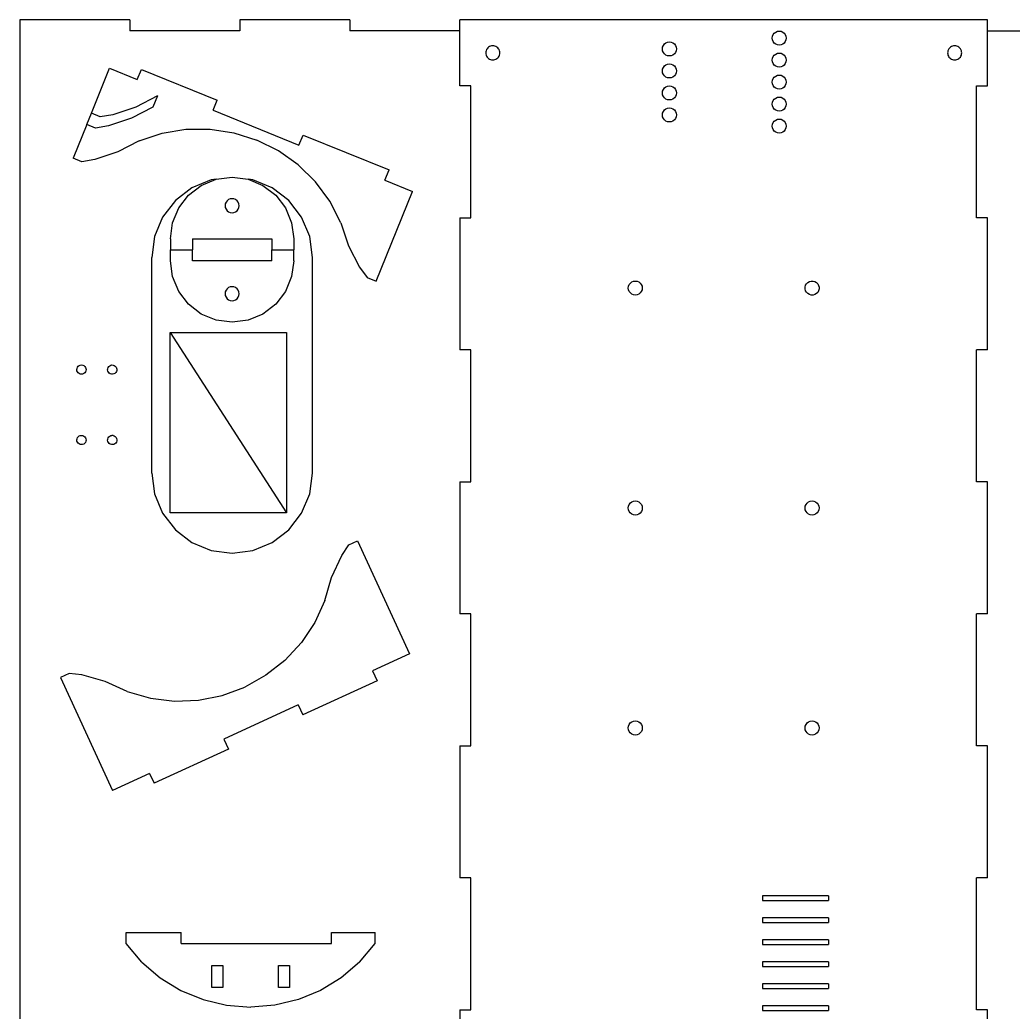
# Model space of a CAD drawing. Extents: x -1052 to 479, y -429 to 486.
# Drawn here: x -504.7 to -53.1, y -15.4 to 435.7 of the extents above; entities that cross this region are included whole.
import ezdxf

# ---------------------------------------------------------------- set-up
doc = ezdxf.new("R2010")
doc.units = 0
doc.layers.get('0').update_dxf_attribs({"linetype": 'CONTINUOUS'})

msp = doc.modelspace()

# ---------------------------------------------------------------- linework, layer by layer
for p, q in [((-504.68, 435.73), (-504.68, -189.27)), ((-454.68, 435.73), (-504.68, 435.73)), ((-454.68, 435.73), (-454.68, 430.73)), ((-404.68, 435.73), (-404.68, 430.73)), ((-354.68, 435.73), (-404.68, 435.73)), ((-354.68, 435.73), (-354.68, 430.73)), ((-64.68, 435.73), (-304.68, 435.73)), ((-304.68, 430.73), (-304.68, 435.73)), ((-64.68, 430.73), (-64.68, 435.73)), ((-404.68, 430.73), (-454.68, 430.73)), ((-304.68, 430.73), (-354.68, 430.73)), ((-304.68, 405.73), (-304.68, 430.73)), ((-162.54, 428.27), (-162.22, 429.04)), ((-162.22, 429.04), (-161.71, 429.7)), ((-161.71, 429.7), (-161.05, 430.21)), ((-161.05, 430.21), (-160.28, 430.53)), ((-160.28, 430.53), (-159.45, 430.64)), ((-159.45, 430.64), (-158.62, 430.53)), ((-158.62, 430.53), (-157.85, 430.21)), ((-157.85, 430.21), (-157.19, 429.7)), ((-157.19, 429.7), (-156.68, 429.04)), ((-156.68, 429.04), (-156.36, 428.27)), ((-64.68, 430.73), (-14.68, 430.73)), ((-64.68, 405.73), (-64.68, 430.73)), ((-212.11, 424.12), (-211.6, 424.78)), ((-211.6, 424.78), (-210.94, 425.29)), ((-210.94, 425.29), (-210.16, 425.61)), ((-210.16, 425.61), (-209.34, 425.72)), ((-209.34, 425.72), (-208.51, 425.61)), ((-208.51, 425.61), (-207.74, 425.29)), ((-207.74, 425.29), (-207.07, 424.78)), ((-207.07, 424.78), (-206.56, 424.12)), ((-162.65, 427.44), (-162.54, 428.27)), ((-162.54, 426.61), (-162.65, 427.44)), ((-162.22, 425.84), (-162.54, 426.61)), ((-161.71, 425.18), (-162.22, 425.84)), ((-161.05, 424.67), (-161.71, 425.18)), ((-160.28, 424.35), (-161.05, 424.67)), ((-157.85, 424.67), (-158.62, 424.35)), ((-157.19, 425.18), (-157.85, 424.67)), ((-156.68, 425.84), (-157.19, 425.18)), ((-156.36, 426.61), (-156.68, 425.84)), ((-156.36, 428.27), (-156.25, 427.44)), ((-156.25, 427.44), (-156.36, 426.61)), ((-292.84, 421.23), (-292.88, 420.73)), ((-292.88, 420.73), (-292.84, 420.23)), ((-292.72, 421.72), (-292.84, 421.23)), ((-292.84, 420.23), (-292.72, 419.75)), ((-292.53, 422.19), (-292.72, 421.72)), ((-292.27, 422.61), (-292.53, 422.19)), ((-291.94, 423), (-292.27, 422.61)), ((-291.56, 423.32), (-291.94, 423)), ((-291.13, 423.59), (-291.56, 423.32)), ((-290.67, 423.78), (-291.13, 423.59)), ((-290.18, 423.89), (-290.67, 423.78)), ((-289.68, 423.93), (-290.18, 423.89)), ((-289.18, 423.89), (-289.68, 423.93)), ((-288.69, 423.78), (-289.18, 423.89)), ((-288.23, 423.59), (-288.69, 423.78)), ((-287.8, 423.32), (-288.23, 423.59)), ((-287.42, 423), (-287.8, 423.32)), ((-287.09, 422.61), (-287.42, 423)), ((-286.83, 422.19), (-287.09, 422.61)), ((-286.64, 421.72), (-286.83, 422.19)), ((-286.52, 421.23), (-286.64, 421.72)), ((-286.64, 419.75), (-286.52, 420.23)), ((-286.48, 420.73), (-286.52, 421.23)), ((-286.52, 420.23), (-286.48, 420.73)), ((-212.54, 422.52), (-212.43, 423.35)), ((-212.43, 421.69), (-212.54, 422.52)), ((-212.43, 423.35), (-212.11, 424.12)), ((-212.11, 420.92), (-212.43, 421.69)), ((-211.6, 420.25), (-212.11, 420.92)), ((-210.94, 419.75), (-211.6, 420.25)), ((-207.07, 420.25), (-207.74, 419.75)), ((-206.56, 420.92), (-207.07, 420.25)), ((-206.56, 424.12), (-206.24, 423.35)), ((-206.24, 421.69), (-206.56, 420.92)), ((-206.24, 423.35), (-206.14, 422.52)), ((-206.14, 422.52), (-206.24, 421.69)), ((-161.71, 419.7), (-161.05, 420.21)), ((-161.05, 420.21), (-160.28, 420.53)), ((-159.45, 424.24), (-160.28, 424.35)), ((-160.28, 420.53), (-159.45, 420.64)), ((-158.62, 424.35), (-159.45, 424.24)), ((-159.45, 420.64), (-158.62, 420.53)), ((-158.62, 420.53), (-157.85, 420.21)), ((-157.85, 420.21), (-157.19, 419.7)), ((-82.84, 421.23), (-82.88, 420.73)), ((-82.88, 420.73), (-82.84, 420.23)), ((-82.72, 421.72), (-82.84, 421.23)), ((-82.84, 420.23), (-82.72, 419.75)), ((-82.53, 422.19), (-82.72, 421.72)), ((-82.27, 422.61), (-82.53, 422.19)), ((-81.94, 423), (-82.27, 422.61)), ((-81.56, 423.32), (-81.94, 423)), ((-81.13, 423.59), (-81.56, 423.32)), ((-80.67, 423.78), (-81.13, 423.59)), ((-80.18, 423.89), (-80.67, 423.78)), ((-79.68, 423.93), (-80.18, 423.89)), ((-79.18, 423.89), (-79.68, 423.93)), ((-78.69, 423.78), (-79.18, 423.89)), ((-78.23, 423.59), (-78.69, 423.78)), ((-77.8, 423.32), (-78.23, 423.59)), ((-77.42, 423), (-77.8, 423.32)), ((-77.09, 422.61), (-77.42, 423)), ((-76.83, 422.19), (-77.09, 422.61)), ((-76.64, 421.72), (-76.83, 422.19)), ((-76.52, 421.23), (-76.64, 421.72)), ((-76.64, 419.75), (-76.52, 420.23)), ((-76.48, 420.73), (-76.52, 421.23)), ((-76.52, 420.23), (-76.48, 420.73)), ((-292.72, 419.75), (-292.53, 419.28)), ((-292.53, 419.28), (-292.27, 418.85)), ((-292.27, 418.85), (-291.94, 418.47)), ((-291.94, 418.47), (-291.56, 418.15)), ((-291.56, 418.15), (-291.13, 417.88)), ((-291.13, 417.88), (-290.67, 417.69)), ((-290.67, 417.69), (-290.18, 417.57)), ((-290.18, 417.57), (-289.68, 417.53)), ((-289.68, 417.53), (-289.18, 417.57)), ((-289.18, 417.57), (-288.69, 417.69)), ((-288.69, 417.69), (-288.23, 417.88)), ((-288.23, 417.88), (-287.8, 418.15)), ((-287.8, 418.15), (-287.42, 418.47)), ((-287.42, 418.47), (-287.09, 418.85)), ((-287.09, 418.85), (-286.83, 419.28)), ((-286.83, 419.28), (-286.64, 419.75)), ((-210.16, 419.43), (-210.94, 419.75)), ((-210.94, 415.29), (-210.16, 415.61)), ((-209.34, 419.32), (-210.16, 419.43)), ((-210.16, 415.61), (-209.34, 415.72)), ((-208.51, 419.43), (-209.34, 419.32)), ((-209.34, 415.72), (-208.51, 415.61)), ((-207.74, 419.75), (-208.51, 419.43)), ((-208.51, 415.61), (-207.74, 415.29)), ((-162.65, 417.44), (-162.54, 418.27)), ((-162.54, 416.61), (-162.65, 417.44)), ((-162.54, 418.27), (-162.22, 419.04)), ((-162.22, 415.84), (-162.54, 416.61)), ((-162.22, 419.04), (-161.71, 419.7)), ((-161.71, 415.18), (-162.22, 415.84)), ((-157.19, 419.7), (-156.68, 419.04)), ((-156.68, 415.84), (-157.19, 415.18)), ((-156.68, 419.04), (-156.36, 418.27)), ((-156.36, 416.61), (-156.68, 415.84)), ((-156.36, 418.27), (-156.25, 417.44)), ((-156.25, 417.44), (-156.36, 416.61)), ((-82.72, 419.75), (-82.53, 419.28)), ((-82.53, 419.28), (-82.27, 418.85)), ((-82.27, 418.85), (-81.94, 418.47)), ((-81.94, 418.47), (-81.56, 418.15)), ((-81.56, 418.15), (-81.13, 417.88)), ((-81.13, 417.88), (-80.67, 417.69)), ((-80.67, 417.69), (-80.18, 417.57)), ((-80.18, 417.57), (-79.68, 417.53)), ((-79.68, 417.53), (-79.18, 417.57)), ((-79.18, 417.57), (-78.69, 417.69)), ((-78.69, 417.69), (-78.23, 417.88)), ((-78.23, 417.88), (-77.8, 418.15)), ((-77.8, 418.15), (-77.42, 418.47)), ((-77.42, 418.47), (-77.09, 418.85)), ((-77.09, 418.85), (-76.83, 419.28)), ((-76.83, 419.28), (-76.64, 419.75)), ((-472.18, 393.29), (-463.89, 413.71)), ((-463.89, 413.71), (-451.3, 408.6)), ((-451.3, 408.6), (-449.42, 413.23)), ((-449.42, 413.23), (-414.97, 399.24)), ((-212.54, 412.52), (-212.43, 413.35)), ((-212.43, 411.69), (-212.54, 412.52)), ((-212.43, 413.35), (-212.11, 414.12)), ((-212.11, 410.92), (-212.43, 411.69)), ((-212.11, 414.12), (-211.6, 414.78)), ((-211.6, 414.78), (-210.94, 415.29)), ((-207.74, 415.29), (-207.07, 414.78)), ((-207.07, 414.78), (-206.56, 414.12)), ((-206.56, 414.12), (-206.24, 413.35)), ((-206.24, 411.69), (-206.56, 410.92)), ((-206.24, 413.35), (-206.14, 412.52)), ((-206.14, 412.52), (-206.24, 411.69)), ((-161.05, 414.67), (-161.71, 415.18)), ((-160.28, 414.35), (-161.05, 414.67)), ((-159.45, 414.24), (-160.28, 414.35)), ((-158.62, 414.35), (-159.45, 414.24)), ((-157.85, 414.67), (-158.62, 414.35)), ((-157.19, 415.18), (-157.85, 414.67)), ((-211.6, 410.25), (-212.11, 410.92)), ((-210.94, 409.75), (-211.6, 410.25)), ((-210.16, 409.43), (-210.94, 409.75)), ((-209.34, 409.32), (-210.16, 409.43)), ((-208.51, 409.43), (-209.34, 409.32)), ((-207.74, 409.75), (-208.51, 409.43)), ((-207.07, 410.25), (-207.74, 409.75)), ((-206.56, 410.92), (-207.07, 410.25)), ((-162.65, 407.44), (-162.54, 408.27)), ((-162.54, 406.61), (-162.65, 407.44)), ((-162.54, 408.27), (-162.22, 409.04)), ((-162.22, 405.84), (-162.54, 406.61)), ((-162.22, 409.04), (-161.71, 409.7)), ((-161.71, 409.7), (-161.05, 410.21)), ((-161.05, 410.21), (-160.28, 410.53)), ((-160.28, 410.53), (-159.45, 410.64)), ((-159.45, 410.64), (-158.62, 410.53)), ((-158.62, 410.53), (-157.85, 410.21)), ((-157.85, 410.21), (-157.19, 409.7)), ((-157.19, 409.7), (-156.68, 409.04)), ((-156.68, 409.04), (-156.36, 408.27)), ((-156.36, 406.61), (-156.68, 405.84)), ((-156.36, 408.27), (-156.25, 407.44)), ((-156.25, 407.44), (-156.36, 406.61)), ((-299.68, 405.73), (-304.68, 405.73)), ((-299.68, 345.73), (-299.68, 405.73)), ((-212.54, 402.52), (-212.43, 403.35)), ((-212.43, 401.69), (-212.54, 402.52)), ((-212.43, 403.35), (-212.11, 404.12)), ((-212.11, 404.12), (-211.6, 404.78)), ((-211.6, 404.78), (-210.94, 405.29)), ((-210.94, 405.29), (-210.16, 405.61)), ((-210.16, 405.61), (-209.34, 405.72)), ((-209.34, 405.72), (-208.51, 405.61)), ((-208.51, 405.61), (-207.74, 405.29)), ((-207.74, 405.29), (-207.07, 404.78)), ((-207.07, 404.78), (-206.56, 404.12)), ((-206.56, 404.12), (-206.24, 403.35)), ((-206.24, 403.35), (-206.14, 402.52)), ((-206.14, 402.52), (-206.24, 401.69)), ((-161.71, 405.18), (-162.22, 405.84)), ((-161.05, 404.67), (-161.71, 405.18)), ((-160.28, 404.35), (-161.05, 404.67)), ((-159.45, 404.24), (-160.28, 404.35)), ((-158.62, 404.35), (-159.45, 404.24)), ((-157.85, 404.67), (-158.62, 404.35)), ((-157.19, 405.18), (-157.85, 404.67)), ((-156.68, 405.84), (-157.19, 405.18)), ((-69.68, 405.73), (-64.68, 405.73)), ((-69.68, 345.73), (-69.68, 405.73)), ((-442.17, 401.14), (-451.92, 396.09)), ((-442.17, 401.14), (-444.24, 396.04)), ((-416.85, 394.61), (-414.97, 399.24)), ((-212.11, 400.92), (-212.43, 401.69)), ((-211.6, 400.25), (-212.11, 400.92)), ((-210.94, 399.75), (-211.6, 400.25)), ((-210.16, 399.43), (-210.94, 399.75)), ((-209.34, 399.32), (-210.16, 399.43)), ((-208.51, 399.43), (-209.34, 399.32)), ((-207.74, 399.75), (-208.51, 399.43)), ((-207.07, 400.25), (-207.74, 399.75)), ((-206.56, 400.92), (-207.07, 400.25)), ((-206.24, 401.69), (-206.56, 400.92)), ((-162.65, 397.44), (-162.54, 398.27)), ((-162.54, 396.61), (-162.65, 397.44)), ((-162.54, 398.27), (-162.22, 399.04)), ((-162.22, 399.04), (-161.71, 399.7)), ((-161.71, 399.7), (-161.05, 400.21)), ((-161.05, 400.21), (-160.28, 400.53)), ((-160.28, 400.53), (-159.45, 400.64)), ((-159.45, 400.64), (-158.62, 400.53)), ((-158.62, 400.53), (-157.85, 400.21)), ((-157.85, 400.21), (-157.19, 399.7)), ((-157.19, 399.7), (-156.68, 399.04)), ((-156.68, 399.04), (-156.36, 398.27)), ((-156.36, 398.27), (-156.25, 397.44)), ((-156.25, 397.44), (-156.36, 396.61)), ((-474.25, 388.19), (-472.18, 393.29)), ((-468.15, 391.66), (-472.18, 393.29)), ((-451.92, 396.09), (-462.34, 392.62)), ((-444.24, 396.04), (-453.99, 390.98)), ((-416.85, 394.61), (-377.78, 378.74)), ((-212.54, 392.52), (-212.43, 393.35)), ((-212.43, 393.35), (-212.11, 394.12)), ((-212.11, 394.12), (-211.6, 394.78)), ((-211.6, 394.78), (-210.94, 395.29)), ((-210.94, 395.29), (-210.16, 395.61)), ((-210.16, 395.61), (-209.34, 395.72)), ((-209.34, 395.72), (-208.51, 395.61)), ((-208.51, 395.61), (-207.74, 395.29)), ((-207.74, 395.29), (-207.07, 394.78)), ((-207.07, 394.78), (-206.56, 394.12)), ((-206.56, 394.12), (-206.24, 393.35)), ((-206.24, 393.35), (-206.14, 392.52)), ((-162.22, 395.84), (-162.54, 396.61)), ((-161.71, 395.18), (-162.22, 395.84)), ((-161.05, 394.67), (-161.71, 395.18)), ((-160.28, 394.35), (-161.05, 394.67)), ((-159.45, 394.24), (-160.28, 394.35)), ((-158.62, 394.35), (-159.45, 394.24)), ((-157.85, 394.67), (-158.62, 394.35)), ((-157.19, 395.18), (-157.85, 394.67)), ((-156.68, 395.84), (-157.19, 395.18)), ((-156.36, 396.61), (-156.68, 395.84)), ((-462.34, 392.62), (-468.15, 391.66)), ((-453.99, 390.98), (-464.41, 387.52)), ((-212.43, 391.69), (-212.54, 392.52)), ((-212.11, 390.92), (-212.43, 391.69)), ((-211.6, 390.25), (-212.11, 390.92)), ((-210.94, 389.75), (-211.6, 390.25)), ((-210.16, 389.43), (-210.94, 389.75)), ((-209.34, 389.32), (-210.16, 389.43)), ((-208.51, 389.43), (-209.34, 389.32)), ((-207.74, 389.75), (-208.51, 389.43)), ((-207.07, 390.25), (-207.74, 389.75)), ((-206.56, 390.92), (-207.07, 390.25)), ((-206.24, 391.69), (-206.56, 390.92)), ((-206.14, 392.52), (-206.24, 391.69)), ((-162.54, 388.27), (-162.22, 389.04)), ((-162.22, 389.04), (-161.71, 389.7)), ((-161.71, 389.7), (-161.05, 390.21)), ((-161.05, 390.21), (-160.28, 390.53)), ((-160.28, 390.53), (-159.45, 390.64)), ((-159.45, 390.64), (-158.62, 390.53)), ((-158.62, 390.53), (-157.85, 390.21)), ((-157.85, 390.21), (-157.19, 389.7)), ((-157.19, 389.7), (-156.68, 389.04)), ((-156.68, 389.04), (-156.36, 388.27)), ((-474.25, 388.19), (-480.46, 372.88)), ((-470.22, 386.55), (-474.25, 388.19)), ((-464.41, 387.52), (-470.22, 386.55)), ((-450.46, 380.73), (-440.03, 384.2)), ((-440.03, 384.2), (-429.2, 385.99)), ((-429.2, 385.99), (-418.21, 386.07)), ((-418.21, 386.07), (-407.35, 384.42)), ((-407.35, 384.42), (-396.88, 381.1)), ((-162.65, 387.44), (-162.54, 388.27)), ((-162.54, 386.61), (-162.65, 387.44)), ((-162.22, 385.84), (-162.54, 386.61)), ((-161.71, 385.18), (-162.22, 385.84)), ((-161.05, 384.67), (-161.71, 385.18)), ((-160.28, 384.35), (-161.05, 384.67)), ((-159.45, 384.24), (-160.28, 384.35)), ((-158.62, 384.35), (-159.45, 384.24)), ((-157.85, 384.67), (-158.62, 384.35)), ((-157.19, 385.18), (-157.85, 384.67)), ((-156.68, 385.84), (-157.19, 385.18)), ((-156.36, 386.61), (-156.68, 385.84)), ((-156.36, 388.27), (-156.25, 387.44)), ((-156.25, 387.44), (-156.36, 386.61)), ((-450.46, 380.73), (-460.21, 375.67)), ((-387.06, 376.18), (-396.88, 381.1)), ((-377.78, 378.74), (-375.9, 383.37)), ((-375.9, 383.37), (-336.82, 367.51)), ((-460.21, 375.67), (-470.63, 372.21)), ((-378.13, 369.79), (-387.06, 376.18)), ((-476.44, 371.25), (-480.46, 372.88)), ((-470.63, 372.21), (-476.44, 371.25)), ((-370.31, 362.08), (-378.13, 369.79)), ((-338.7, 362.87), (-336.82, 367.51)), ((-417.63, 362.99), (-426.43, 359.34)), ((-422.18, 360.48), (-415.43, 363.28)), ((-415.43, 363.28), (-417.63, 362.99)), ((-415.43, 363.28), (-408.18, 364.23)), ((-408.18, 364.23), (-400.93, 363.28)), ((-400.93, 363.28), (-394.18, 360.48)), ((-398.73, 362.99), (-400.93, 363.28)), ((-389.93, 359.34), (-398.73, 362.99)), ((-363.79, 353.24), (-370.31, 362.08)), ((-338.7, 362.87), (-326.11, 357.76)), ((-426.43, 359.34), (-433.99, 353.54)), ((-427.98, 356.03), (-422.18, 360.48)), ((-394.18, 360.48), (-388.38, 356.03)), ((-382.37, 353.54), (-389.93, 359.34)), ((-342.69, 316.94), (-326.11, 357.76)), ((-433.99, 353.54), (-439.79, 345.98)), ((-432.43, 350.23), (-427.98, 356.03)), ((-410.95, 352.83), (-411.27, 352.06)), ((-410.44, 353.5), (-410.95, 352.83)), ((-409.78, 354.01), (-410.44, 353.5)), ((-409.01, 354.32), (-409.78, 354.01)), ((-408.18, 354.43), (-409.01, 354.32)), ((-407.35, 354.32), (-408.18, 354.43)), ((-406.58, 354.01), (-407.35, 354.32)), ((-405.92, 353.5), (-406.58, 354.01)), ((-405.41, 352.83), (-405.92, 353.5)), ((-405.09, 352.06), (-405.41, 352.83)), ((-388.38, 356.03), (-383.93, 350.23)), ((-376.57, 345.98), (-382.37, 353.54)), ((-358.73, 343.48), (-363.79, 353.24)), ((-435.23, 343.48), (-432.43, 350.23)), ((-411.27, 352.06), (-411.38, 351.23)), ((-411.38, 351.23), (-411.27, 350.41)), ((-411.27, 350.41), (-410.95, 349.63)), ((-410.95, 349.63), (-410.44, 348.97)), ((-410.44, 348.97), (-409.78, 348.46)), ((-409.78, 348.46), (-409.01, 348.14)), ((-409.01, 348.14), (-408.18, 348.03)), ((-408.18, 348.03), (-407.35, 348.14)), ((-407.35, 348.14), (-406.58, 348.46)), ((-406.58, 348.46), (-405.92, 348.97)), ((-405.92, 348.97), (-405.41, 349.63)), ((-405.41, 349.63), (-405.09, 350.41)), ((-404.98, 351.23), (-405.09, 352.06)), ((-405.09, 350.41), (-404.98, 351.23)), ((-383.93, 350.23), (-381.14, 343.48)), ((-439.79, 345.98), (-443.44, 337.18)), ((-436.18, 336.23), (-435.23, 343.48)), ((-381.14, 343.48), (-380.18, 336.23)), ((-372.92, 337.18), (-376.57, 345.98)), ((-358.73, 343.48), (-355.27, 333.06)), ((-304.68, 345.73), (-299.68, 345.73)), ((-304.68, 345.73), (-304.68, 285.73)), ((-64.68, 345.73), (-69.68, 345.73)), ((-64.68, 285.73), (-64.68, 345.73)), ((-443.44, 337.18), (-444.68, 327.73)), ((-436.18, 336.23), (-436.18, 331.23)), ((-426.18, 336.23), (-390.18, 336.23)), ((-426.18, 336.23), (-426.18, 331.23)), ((-390.18, 336.23), (-390.18, 331.23)), ((-380.18, 336.23), (-380.18, 331.23)), ((-371.68, 327.73), (-372.92, 337.18)), ((-436.18, 331.23), (-426.18, 331.23)), ((-436.18, 326.23), (-436.18, 331.23)), ((-426.18, 326.23), (-426.18, 331.23)), ((-390.18, 331.23), (-380.18, 331.23)), ((-390.18, 326.23), (-390.18, 331.23)), ((-380.18, 326.23), (-380.18, 331.23)), ((-355.27, 333.06), (-350.21, 323.31)), ((-444.68, 229.73), (-444.68, 327.73)), ((-435.23, 318.99), (-436.18, 326.23)), ((-390.18, 326.23), (-426.18, 326.23)), ((-380.18, 326.23), (-381.14, 318.99)), ((-371.68, 229.73), (-371.68, 327.73)), ((-350.21, 323.31), (-346.72, 318.57)), ((-432.43, 312.23), (-435.23, 318.99)), ((-381.14, 318.99), (-383.93, 312.23)), ((-346.72, 318.57), (-342.69, 316.94)), ((-227.13, 316.07), (-226.47, 316.57)), ((-226.47, 316.57), (-225.7, 316.89)), ((-225.7, 316.89), (-224.88, 317)), ((-224.88, 317), (-224.06, 316.89)), ((-224.06, 316.89), (-223.29, 316.57)), ((-223.29, 316.57), (-222.64, 316.07)), ((-147.01, 315.78), (-146.42, 316.37)), ((-146.42, 316.37), (-145.69, 316.79)), ((-145.69, 316.79), (-144.88, 317)), ((-144.88, 317), (-144.05, 317)), ((-144.05, 317), (-143.24, 316.78)), ((-143.24, 316.78), (-142.52, 316.35)), ((-142.52, 316.35), (-141.93, 315.76)), ((-427.98, 306.43), (-432.43, 312.23)), ((-411.27, 312.06), (-411.38, 311.23)), ((-410.95, 312.83), (-411.27, 312.06)), ((-410.44, 313.5), (-410.95, 312.83)), ((-409.78, 314.01), (-410.44, 313.5)), ((-409.01, 314.32), (-409.78, 314.01)), ((-408.18, 314.43), (-409.01, 314.32)), ((-407.35, 314.32), (-408.18, 314.43)), ((-406.58, 314.01), (-407.35, 314.32)), ((-405.92, 313.5), (-406.58, 314.01)), ((-405.41, 312.83), (-405.92, 313.5)), ((-405.09, 312.06), (-405.41, 312.83)), ((-404.98, 311.23), (-405.09, 312.06)), ((-383.93, 312.23), (-388.38, 306.43)), ((-228.06, 313.82), (-227.95, 314.65)), ((-227.95, 313), (-228.06, 313.82)), ((-227.95, 314.65), (-227.63, 315.41)), ((-227.63, 312.24), (-227.95, 313)), ((-227.63, 315.41), (-227.13, 316.07)), ((-227.13, 311.58), (-227.63, 312.24)), ((-222.64, 316.07), (-222.13, 315.41)), ((-222.13, 312.24), (-222.64, 311.58)), ((-222.13, 315.41), (-221.81, 314.65)), ((-221.81, 313), (-222.13, 312.24)), ((-221.81, 314.65), (-221.71, 313.82)), ((-221.71, 313.82), (-221.81, 313)), ((-147.66, 313.42), (-147.65, 314.26)), ((-147.44, 312.61), (-147.66, 313.42)), ((-147.65, 314.26), (-147.43, 315.06)), ((-147.03, 311.89), (-147.44, 312.61)), ((-147.43, 315.06), (-147.01, 315.78)), ((-146.44, 311.3), (-147.03, 311.89)), ((-141.95, 311.86), (-142.55, 311.28)), ((-141.53, 312.59), (-141.95, 311.86)), ((-141.93, 315.76), (-141.52, 315.04)), ((-141.31, 313.39), (-141.53, 312.59)), ((-141.52, 315.04), (-141.31, 314.23)), ((-141.31, 314.23), (-141.31, 313.39)), ((-411.38, 311.23), (-411.27, 310.41)), ((-411.27, 310.41), (-410.95, 309.63)), ((-410.95, 309.63), (-410.44, 308.97)), ((-410.44, 308.97), (-409.78, 308.46)), ((-409.78, 308.46), (-409.01, 308.14)), ((-409.01, 308.14), (-408.18, 308.03)), ((-408.18, 308.03), (-407.35, 308.14)), ((-407.35, 308.14), (-406.58, 308.46)), ((-406.58, 308.46), (-405.92, 308.97)), ((-405.92, 308.97), (-405.41, 309.63)), ((-405.41, 309.63), (-405.09, 310.41)), ((-405.09, 310.41), (-404.98, 311.23)), ((-226.47, 311.08), (-227.13, 311.58)), ((-225.7, 310.76), (-226.47, 311.08)), ((-224.88, 310.65), (-225.7, 310.76)), ((-224.06, 310.76), (-224.88, 310.65)), ((-223.29, 311.08), (-224.06, 310.76)), ((-222.64, 311.58), (-223.29, 311.08)), ((-145.72, 310.87), (-146.44, 311.3)), ((-144.91, 310.65), (-145.72, 310.87)), ((-144.08, 310.65), (-144.91, 310.65)), ((-143.27, 310.86), (-144.08, 310.65)), ((-142.55, 311.28), (-143.27, 310.86)), ((-422.18, 301.99), (-427.98, 306.43)), ((-388.38, 306.43), (-394.18, 301.99)), ((-415.43, 299.19), (-422.18, 301.99)), ((-408.18, 298.23), (-415.43, 299.19)), ((-400.93, 299.19), (-408.18, 298.23)), ((-394.18, 301.99), (-400.93, 299.19)), ((-436.35, 293.57), (-383.42, 211.57)), ((-436.35, 211.57), (-436.35, 293.57)), ((-436.35, 293.57), (-383.42, 293.57)), ((-383.42, 293.57), (-383.42, 211.57)), ((-299.68, 285.73), (-304.68, 285.73)), ((-299.68, 225.73), (-299.68, 285.73)), ((-69.68, 225.73), (-69.68, 285.73)), ((-64.68, 285.73), (-69.68, 285.73)), ((-478.78, 276.76), (-478.7, 277.3)), ((-478.72, 276.21), (-478.78, 276.76)), ((-478.51, 275.7), (-478.72, 276.21)), ((-478.7, 277.3), (-478.49, 277.8)), ((-478.18, 275.26), (-478.51, 275.7)), ((-478.49, 277.8), (-478.15, 278.23)), ((-478.15, 278.23), (-477.71, 278.56)), ((-477.71, 278.56), (-477.2, 278.77)), ((-477.2, 278.77), (-476.66, 278.83)), ((-476.66, 278.83), (-476.12, 278.76)), ((-476.12, 278.76), (-475.61, 278.54)), ((-475.61, 278.54), (-475.18, 278.2)), ((-474.87, 275.66), (-475.21, 275.23)), ((-475.18, 278.2), (-474.85, 277.76)), ((-474.66, 276.17), (-474.87, 275.66)), ((-474.85, 277.76), (-474.65, 277.26)), ((-474.58, 276.71), (-474.66, 276.17)), ((-474.65, 277.26), (-474.58, 276.71)), ((-464.78, 276.59), (-464.74, 277.14)), ((-464.67, 276.05), (-464.78, 276.59)), ((-464.74, 277.14), (-464.57, 277.66)), ((-464.42, 275.56), (-464.67, 276.05)), ((-464.57, 277.66), (-464.26, 278.11)), ((-464.06, 275.15), (-464.42, 275.56)), ((-464.26, 278.11), (-463.85, 278.48)), ((-463.85, 278.48), (-463.36, 278.72)), ((-463.36, 278.72), (-462.82, 278.83)), ((-462.82, 278.83), (-462.28, 278.79)), ((-462.28, 278.79), (-461.76, 278.62)), ((-461.76, 278.62), (-461.3, 278.32)), ((-461.3, 278.32), (-460.94, 277.9)), ((-460.8, 275.81), (-461.1, 275.35)), ((-460.94, 277.9), (-460.69, 277.41)), ((-460.62, 276.33), (-460.8, 275.81)), ((-460.69, 277.41), (-460.59, 276.88)), ((-460.59, 276.88), (-460.62, 276.33)), ((-477.75, 274.93), (-478.18, 275.26)), ((-477.25, 274.71), (-477.75, 274.93)), ((-476.7, 274.63), (-477.25, 274.71)), ((-476.16, 274.7), (-476.7, 274.63)), ((-475.65, 274.9), (-476.16, 274.7)), ((-475.21, 275.23), (-475.65, 274.9)), ((-463.61, 274.85), (-464.06, 275.15)), ((-463.09, 274.67), (-463.61, 274.85)), ((-462.54, 274.64), (-463.09, 274.67)), ((-462, 274.75), (-462.54, 274.64)), ((-461.51, 274.99), (-462, 274.75)), ((-461.1, 275.35), (-461.51, 274.99)), ((-478.78, 244.76), (-478.7, 245.3)), ((-478.72, 244.21), (-478.78, 244.76)), ((-478.51, 243.7), (-478.72, 244.21)), ((-478.7, 245.3), (-478.49, 245.8)), ((-478.49, 245.8), (-478.15, 246.23)), ((-478.15, 246.23), (-477.71, 246.56)), ((-477.71, 246.56), (-477.2, 246.77)), ((-477.2, 246.77), (-476.66, 246.83)), ((-476.66, 246.83), (-476.12, 246.76)), ((-476.12, 246.76), (-475.61, 246.54)), ((-475.61, 246.54), (-475.18, 246.2)), ((-475.18, 246.2), (-474.85, 245.76)), ((-474.66, 244.17), (-474.87, 243.66)), ((-474.85, 245.76), (-474.65, 245.26)), ((-474.58, 244.71), (-474.66, 244.17)), ((-474.65, 245.26), (-474.58, 244.71)), ((-464.78, 244.59), (-464.74, 245.14)), ((-464.67, 244.05), (-464.78, 244.59)), ((-464.74, 245.14), (-464.57, 245.66)), ((-464.42, 243.56), (-464.67, 244.05)), ((-464.57, 245.66), (-464.26, 246.11)), ((-464.26, 246.11), (-463.85, 246.48)), ((-463.85, 246.48), (-463.36, 246.72)), ((-463.36, 246.72), (-462.82, 246.83)), ((-462.28, 246.79), (-462.82, 246.83)), ((-462.28, 246.79), (-461.76, 246.62)), ((-461.76, 246.62), (-461.3, 246.32)), ((-461.3, 246.32), (-460.94, 245.9)), ((-460.94, 245.9), (-460.69, 245.41)), ((-460.62, 244.33), (-460.8, 243.81)), ((-460.69, 245.41), (-460.59, 244.88)), ((-460.59, 244.88), (-460.62, 244.33)), ((-478.18, 243.26), (-478.51, 243.7)), ((-477.75, 242.93), (-478.18, 243.26)), ((-477.25, 242.71), (-477.75, 242.93)), ((-476.7, 242.63), (-477.25, 242.71)), ((-476.16, 242.7), (-476.7, 242.63)), ((-475.65, 242.9), (-476.16, 242.7)), ((-475.21, 243.23), (-475.65, 242.9)), ((-474.87, 243.66), (-475.21, 243.23)), ((-464.06, 243.15), (-464.42, 243.56)), ((-463.61, 242.85), (-464.06, 243.15)), ((-463.09, 242.67), (-463.61, 242.85)), ((-462.54, 242.64), (-463.09, 242.67)), ((-462, 242.75), (-462.54, 242.64)), ((-461.51, 242.99), (-462, 242.75)), ((-461.1, 243.35), (-461.51, 242.99)), ((-460.8, 243.81), (-461.1, 243.35)), ((-444.68, 229.73), (-443.44, 220.29)), ((-372.92, 220.29), (-371.68, 229.73)), ((-304.68, 225.73), (-299.68, 225.73)), ((-304.68, 225.73), (-304.68, 165.73)), ((-64.68, 225.73), (-69.68, 225.73)), ((-64.68, 165.73), (-64.68, 225.73)), ((-443.44, 220.29), (-439.79, 211.48)), ((-376.57, 211.48), (-372.92, 220.29)), ((-226.46, 216.61), (-225.69, 216.92)), ((-225.69, 216.92), (-224.86, 217.02)), ((-224.86, 217.02), (-224.03, 216.91)), ((-224.03, 216.91), (-223.26, 216.58)), ((-146.08, 216.6), (-145.31, 216.92)), ((-145.31, 216.92), (-144.48, 217.02)), ((-144.48, 217.02), (-143.65, 216.92)), ((-143.65, 216.92), (-142.88, 216.6)), ((-228.08, 213.85), (-227.97, 214.68)), ((-227.98, 213.02), (-228.08, 213.85)), ((-227.66, 212.25), (-227.98, 213.02)), ((-227.97, 214.68), (-227.64, 215.45)), ((-227.64, 215.45), (-227.13, 216.1)), ((-227.13, 216.1), (-226.46, 216.61)), ((-223.26, 216.58), (-222.6, 216.07)), ((-222.6, 216.07), (-222.1, 215.4)), ((-221.8, 212.97), (-222.12, 212.2)), ((-222.1, 215.4), (-221.78, 214.63)), ((-221.68, 213.8), (-221.8, 212.97)), ((-221.78, 214.63), (-221.68, 213.8)), ((-147.68, 213.82), (-147.57, 214.65)), ((-147.57, 213), (-147.68, 213.82)), ((-147.57, 214.65), (-147.25, 215.42)), ((-147.25, 212.22), (-147.57, 213)), ((-147.25, 215.42), (-146.74, 216.09)), ((-146.74, 216.09), (-146.08, 216.6)), ((-142.88, 216.6), (-142.22, 216.09)), ((-142.22, 216.09), (-141.71, 215.42)), ((-141.71, 215.42), (-141.39, 214.65)), ((-141.39, 213), (-141.71, 212.22)), ((-141.39, 214.65), (-141.28, 213.82)), ((-141.28, 213.82), (-141.39, 213)), ((-439.79, 211.48), (-433.99, 203.92)), ((-383.42, 211.57), (-436.35, 211.57)), ((-382.37, 203.92), (-376.57, 211.48)), ((-227.16, 211.58), (-227.66, 212.25)), ((-226.5, 211.07), (-227.16, 211.58)), ((-225.73, 210.74), (-226.5, 211.07)), ((-224.91, 210.62), (-225.73, 210.74)), ((-224.08, 210.73), (-224.91, 210.62)), ((-223.3, 211.04), (-224.08, 210.73)), ((-222.64, 211.54), (-223.3, 211.04)), ((-222.12, 212.2), (-222.64, 211.54)), ((-146.74, 211.56), (-147.25, 212.22)), ((-146.08, 211.05), (-146.74, 211.56)), ((-145.31, 210.73), (-146.08, 211.05)), ((-144.48, 210.62), (-145.31, 210.73)), ((-143.65, 210.73), (-144.48, 210.62)), ((-142.88, 211.05), (-143.65, 210.73)), ((-142.22, 211.56), (-142.88, 211.05)), ((-141.71, 212.22), (-142.22, 211.56)), ((-433.99, 203.92), (-426.43, 198.12)), ((-389.93, 198.12), (-382.37, 203.92)), ((-355.09, 197.13), (-351.14, 198.95)), ((-351.14, 198.95), (-327.51, 147.56)), ((-426.43, 198.12), (-417.63, 194.48)), ((-417.63, 194.48), (-408.18, 193.23)), ((-408.18, 193.23), (-398.73, 194.48)), ((-398.73, 194.48), (-389.93, 198.12)), ((-358.37, 192.24), (-355.09, 197.13)), ((-362.97, 182.27), (-358.37, 192.24)), ((-365.96, 171.7), (-362.97, 182.27)), ((-365.96, 171.7), (-370.57, 161.73)), ((-299.68, 165.73), (-304.68, 165.73)), ((-299.68, 105.73), (-299.68, 165.73)), ((-69.68, 105.73), (-69.68, 165.73)), ((-64.68, 165.73), (-69.68, 165.73)), ((-370.57, 161.73), (-376.68, 152.6)), ((-376.68, 152.6), (-384.14, 144.54)), ((-384.14, 144.54), (-392.78, 137.75)), ((-327.51, 147.56), (-344.39, 139.79)), ((-482.28, 138.63), (-486.23, 136.81)), ((-486.23, 136.81), (-462.6, 85.43)), ((-476.44, 137.93), (-482.28, 138.63)), ((-465.87, 134.94), (-476.44, 137.93)), ((-392.78, 137.75), (-402.36, 132.39)), ((-344.39, 139.79), (-342.3, 135.25)), ((-455.9, 130.34), (-465.87, 134.94)), ((-412.67, 128.6), (-402.36, 132.39)), ((-342.3, 135.25), (-376.08, 119.72)), ((-455.9, 130.34), (-445.33, 127.34)), ((-445.33, 127.34), (-434.42, 126.04)), ((-434.42, 126.04), (-423.45, 126.47)), ((-423.45, 126.47), (-412.67, 128.6)), ((-378.17, 124.26), (-411.94, 108.73)), ((-378.17, 124.26), (-376.08, 119.72)), ((-228.08, 113.82), (-227.97, 114.65)), ((-227.97, 113), (-228.08, 113.82)), ((-227.97, 114.65), (-227.65, 115.42)), ((-227.65, 112.22), (-227.97, 113)), ((-227.65, 115.42), (-227.14, 116.09)), ((-227.14, 116.09), (-226.48, 116.6)), ((-226.48, 116.6), (-225.71, 116.92)), ((-225.71, 116.92), (-224.88, 117.02)), ((-224.88, 117.02), (-224.05, 116.92)), ((-224.05, 116.92), (-223.28, 116.6)), ((-223.28, 116.6), (-222.62, 116.09)), ((-222.62, 116.09), (-222.11, 115.42)), ((-222.11, 115.42), (-221.79, 114.65)), ((-221.79, 113), (-222.11, 112.22)), ((-221.79, 114.65), (-221.68, 113.82)), ((-221.68, 113.82), (-221.79, 113)), ((-147.68, 113.82), (-147.57, 114.65)), ((-147.57, 113), (-147.68, 113.82)), ((-147.57, 114.65), (-147.25, 115.42)), ((-147.25, 112.22), (-147.57, 113)), ((-147.25, 115.42), (-146.74, 116.09)), ((-146.74, 116.09), (-146.08, 116.6)), ((-146.08, 116.6), (-145.31, 116.92)), ((-145.31, 116.92), (-144.48, 117.02)), ((-144.48, 117.02), (-143.65, 116.92)), ((-143.65, 116.92), (-142.88, 116.6)), ((-142.88, 116.6), (-142.22, 116.09)), ((-142.22, 116.09), (-141.71, 115.42)), ((-141.71, 115.42), (-141.39, 114.65)), ((-141.39, 113), (-141.71, 112.22)), ((-141.39, 114.65), (-141.28, 113.82)), ((-141.28, 113.82), (-141.39, 113)), ((-411.94, 108.73), (-409.85, 104.18)), ((-227.14, 111.56), (-227.65, 112.22)), ((-226.48, 111.05), (-227.14, 111.56)), ((-225.71, 110.73), (-226.48, 111.05)), ((-224.88, 110.62), (-225.71, 110.73)), ((-224.05, 110.73), (-224.88, 110.62)), ((-223.28, 111.05), (-224.05, 110.73)), ((-222.62, 111.56), (-223.28, 111.05)), ((-222.11, 112.22), (-222.62, 111.56)), ((-146.74, 111.56), (-147.25, 112.22)), ((-146.08, 111.05), (-146.74, 111.56)), ((-145.31, 110.73), (-146.08, 111.05)), ((-144.48, 110.62), (-145.31, 110.73)), ((-143.65, 110.73), (-144.48, 110.62)), ((-142.88, 111.05), (-143.65, 110.73)), ((-142.22, 111.56), (-142.88, 111.05)), ((-141.71, 112.22), (-142.22, 111.56)), ((-409.85, 104.18), (-443.62, 88.65)), ((-304.68, 105.73), (-299.68, 105.73)), ((-304.68, 105.73), (-304.68, 45.73)), ((-64.68, 105.73), (-69.68, 105.73)), ((-64.68, 45.73), (-64.68, 105.73)), ((-445.71, 93.19), (-462.6, 85.43)), ((-445.71, 93.19), (-443.62, 88.65)), ((-299.68, 45.73), (-304.68, 45.73)), ((-299.68, -14.27), (-299.68, 45.73)), ((-69.68, -14.27), (-69.68, 45.73)), ((-64.68, 45.73), (-69.68, 45.73)), ((-167.08, 37.43), (-167.08, 35.43)), ((-137.08, 37.43), (-167.08, 37.43)), ((-137.08, 37.43), (-137.08, 35.43)), ((-167.08, 35.43), (-137.08, 35.43)), ((-137.08, 27.43), (-167.08, 27.43)), ((-167.08, 27.43), (-167.08, 25.43)), ((-137.08, 27.43), (-137.08, 25.43)), ((-167.08, 25.43), (-137.08, 25.43)), ((-456.34, 20.76), (-431.34, 20.76)), ((-456.34, 15.76), (-456.34, 20.76)), ((-431.34, 15.76), (-431.34, 20.76)), ((-363.07, 20.76), (-343.07, 20.76)), ((-363.07, 15.76), (-363.07, 20.76)), ((-343.07, 15.76), (-343.07, 20.76)), ((-449.2, 7.41), (-456.34, 15.76)), ((-431.34, 15.76), (-363.07, 15.76)), ((-350.21, 7.41), (-343.07, 15.76)), ((-137.08, 17.43), (-167.08, 17.43)), ((-167.08, 17.43), (-167.08, 15.43)), ((-167.08, 15.43), (-137.08, 15.43)), ((-137.08, 17.43), (-137.08, 15.43)), ((-449.2, 7.41), (-440.85, 0.28)), ((-417.34, -4.24), (-417.34, 5.76)), ((-417.34, 5.76), (-412.34, 5.76)), ((-412.34, 5.76), (-412.34, -4.24)), ((-387.07, 5.76), (-382.07, 5.76)), ((-387.07, -4.24), (-387.07, 5.76)), ((-382.07, 5.76), (-382.07, -4.24)), ((-350.21, 7.41), (-358.56, 0.28)), ((-137.08, 7.43), (-167.08, 7.43)), ((-167.08, 7.43), (-167.08, 5.43)), ((-167.08, 5.43), (-137.08, 5.43)), ((-137.08, 7.43), (-137.08, 5.43)), ((-440.85, 0.28), (-431.48, -5.46)), ((-358.56, 0.28), (-367.93, -5.46)), ((-412.34, -4.24), (-417.34, -4.24)), ((-382.07, -4.24), (-387.07, -4.24)), ((-137.08, -2.57), (-167.08, -2.57)), ((-167.08, -2.57), (-167.08, -4.57)), ((-137.08, -2.57), (-137.08, -4.57)), ((-431.48, -5.46), (-421.34, -9.66)), ((-367.93, -5.46), (-378.07, -9.66)), ((-167.08, -4.57), (-137.08, -4.57)), ((-421.34, -9.66), (-410.66, -12.23)), ((-410.66, -12.23), (-399.71, -13.09)), ((-388.75, -12.23), (-399.71, -13.09)), ((-378.07, -9.66), (-388.75, -12.23)), ((-137.08, -12.57), (-167.08, -12.57)), ((-167.08, -12.57), (-167.08, -14.57)), ((-137.08, -12.57), (-137.08, -14.57)), ((-304.68, -14.27), (-299.68, -14.27)), ((-304.68, -14.27), (-304.68, -74.27)), ((-167.08, -14.57), (-137.08, -14.57)), ((-64.68, -14.27), (-69.68, -14.27)), ((-64.68, -69.27), (-64.68, -14.27))]:
    msp.add_line(p, q)

doc.saveas('drawing.dxf')
